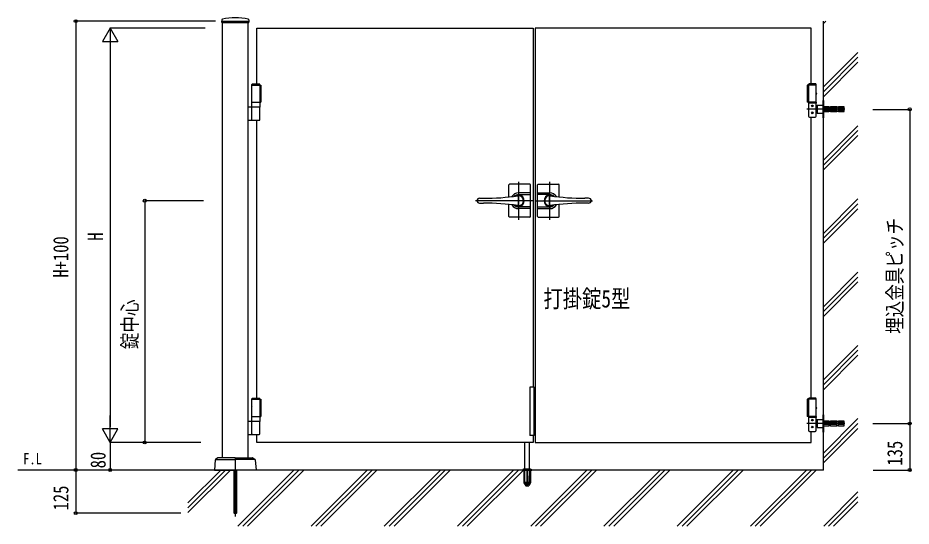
# Model space of a CAD drawing. Units: millimetres, scale not verified. Extents: x -4208 to 4205, y -2972 to 2970.
# Drawn here: x -1500 to 1087, y -190 to 1282 of the extents above; entities that cross this region are included whole.
import ezdxf
from ezdxf.enums import TextEntityAlignment as Align

# ---------------------------------------------------------------- set-up
doc = ezdxf.new("R2010")
doc.units = ezdxf.units.MM
doc.header["$LTSCALE"] = 10
for name, color, linetype in [('0-1_USER1', 3, 'Continuous'), ('0-2_YKK_12', 2, 'Continuous'), ('0-3_YKK_13', 4, 'Continuous'), ('0-4_YKK_A1', 4, 'Continuous'), ('0-5_YKK_D', 6, 'Continuous'), ('0-7_YSS_K', 3, 'Continuous')]:
    doc.layers.add(name, color=color, linetype=linetype)
doc.styles.add('ＭＳ ゴシック', font='')
doc.styles.get('ＭＳ ゴシック').set_extended_font_data('MS Gothic')

msp = doc.modelspace()

# ---------------------------------------------------------------- linework, layer by layer
at = {"layer": '0-2_YKK_12'}
for p, q in [((-49.98, 807.33), (-49.98, 697.33)), ((40.02, 807.33), (40.02, 697.33)), ((-7.98, 752.33), (-174.27, 752.33)), ((-1.98, 752.33), (164.31, 752.33))]:
    msp.add_line(p, q, dxfattribs=at)
at = {"layer": '0-3_YKK_13'}
for p, q in [((-77.98, 763.2), (-77.98, 797.83)), ((-16.98, 799.83), (-75.98, 799.83)), ((-14.98, 706.83), (-14.98, 797.83)), ((5.02, 706.83), (5.02, 797.83)), ((7.02, 799.83), (66.02, 799.83)), ((68.02, 763.2), (68.02, 797.83)), ((-163.04, 759.33), (-151.49, 759.33)), ((-14.98, 775.33), (-49.98, 775.33)), ((-49.98, 770.12), (-14.98, 770.12)), ((-49.98, 736.33), (-49.98, 768.33)), ((5.02, 775.33), (40.02, 775.33)), ((40.02, 770.12), (5.02, 770.12)), ((40.02, 736.33), (40.02, 768.33)), ((153.08, 759.33), (141.53, 759.33)), ((-163.04, 745.33), (-151.49, 745.33)), ((-77.98, 706.83), (-77.98, 741.46)), ((-14.98, 734.54), (-49.98, 734.54)), ((-14.98, 729.33), (-49.98, 729.33)), ((5.02, 734.54), (40.02, 734.54)), ((5.02, 729.33), (40.02, 729.33)), ((68.02, 706.83), (68.02, 741.46)), ((153.08, 745.33), (141.53, 745.33)), ((-16.98, 704.83), (-75.98, 704.83)), ((7.02, 704.83), (66.02, 704.83))]:
    msp.add_line(p, q, dxfattribs=at)
for centre, radius, start, end in [((-75.98, 797.83), 2, 90, 180), ((-16.98, 797.83), 2, 0, 90), ((7.02, 797.83), 2, 90, 180), ((66.02, 797.83), 2, 0, 90), ((-163.04, 751.33), 8, 90, 172.81924), ((-163.04, 753.33), 8, 187.18076, 270), ((-151.49, 1459.33), 700, 270, 278.17052), ((-49.98, 752.33), 23, 90, 149.15834), ((-49.98, 752.33), 17.79, 90, 134.51437), ((-49.98, 752.33), 16.3, 233.10284, 126.89716), ((-49.98, 752.33), 14.25, 261.82948, 98.17052), ((40.02, 752.33), 16.3, 53.10284, 306.89716), ((40.02, 752.33), 14.25, 81.82948, 278.17052), ((40.02, 752.33), 23, 30.84166, 90), ((40.02, 752.33), 17.79, 45.48563, 90), ((141.53, 1459.33), 700, 261.82948, 270), ((153.08, 751.33), 8, 7.18076, 90), ((153.08, 753.33), 8, 270, 352.81924), ((-151.49, 45.33), 700, 81.82948, 90), ((-49.98, 752.33), 23, 210.84166, 270), ((-49.98, 752.33), 17.79, 225.48563, 270), ((40.02, 752.33), 23, 270, 329.15834), ((40.02, 752.33), 17.79, 270, 314.51437), ((141.53, 45.33), 700, 90, 98.17052), ((-75.98, 706.83), 2, 180, 270), ((-16.98, 706.83), 2, 270, 0), ((7.02, 706.83), 2, 180, 270), ((66.02, 706.83), 2, 270, 0)]:
    msp.add_arc(centre, radius, start, end, dxfattribs=at)
at = {"layer": '0-4_YKK_A1'}
for p, q in [((-909.73, 1276.02), (-910.08, 1269.36)), ((-909.58, 1268.83), (-831.38, 1268.83)), ((-907.98, 1272.33), (-907.98, 1268.83)), ((-907.98, 7.33), (-907.98, 1268.83)), ((-832.98, 7.33), (-832.98, 1268.83)), ((-831.23, 1276.02), (-830.88, 1269.36)), ((-807.98, 1090.33), (-807.98, 1252.33)), ((798.02, 1090.33), (798.02, 1252.33)), ((-822.48, 1088.33), (-799.48, 1088.33)), ((-822.48, 1087.33), (-796.48, 1087.33)), ((-821.33, 1090.33), (-800.63, 1090.33)), ((-799.48, 1088.33), (-800.63, 1090.33)), ((-799.48, 1088.33), (-799.48, 1023.33)), ((-796.48, 1087.33), (-796.48, 1037.33)), ((812.52, 1087.33), (786.52, 1087.33)), ((786.52, 1087.33), (786.52, 1037.33)), ((789.52, 1088.33), (790.67, 1090.33)), ((789.52, 1088.33), (789.52, 1037.33)), ((812.52, 1088.33), (789.52, 1088.33)), ((811.37, 1090.33), (790.67, 1090.33)), ((-822.48, 1037.33), (-796.48, 1037.33)), ((812.52, 1037.33), (786.52, 1037.33)), ((812.52, 1037.33), (789.52, 1037.33)), ((789.52, 1037.33), (789.52, 1034.33)), ((798.02, 1037.33), (812.52, 1037.33)), ((812.52, 1037.33), (812.52, 1034.33)), ((-800.98, 1023.33), (-832.98, 1023.33)), ((-799.48, 1023.33), (-822.48, 1023.33)), ((-822.48, 986.83), (-822.48, 1021.83)), ((-799.48, 986.83), (-799.48, 1021.83)), ((895.02, 1017.33), (785.02, 1017.33)), ((790.02, 1034.33), (790.02, 997.33)), ((812.02, 997.33), (812.02, 1034.33)), ((849.02, 1024.08), (833.02, 1024.08)), ((849.02, 1019.88), (833.02, 1019.88)), ((833.02, 1014.78), (849.02, 1014.78)), ((833.02, 1010.58), (849.02, 1010.58)), ((849.02, 1024.08), (849.02, 1010.58)), ((854.02, 1023.33), (849.02, 1023.33)), ((849.02, 1011.33), (854.02, 1011.33)), ((854.02, 1010.58), (854.02, 1024.08)), ((872.02, 1024.08), (854.02, 1024.08)), ((872.02, 1019.88), (854.02, 1019.88)), ((854.02, 1014.78), (872.02, 1014.78)), ((854.02, 1010.58), (872.02, 1010.58)), ((872.02, 1010.58), (872.02, 1024.08)), ((877.02, 1023.33), (872.02, 1023.33)), ((872.02, 1011.33), (877.02, 1011.33)), ((877.02, 1010.58), (877.02, 1024.08)), ((893.02, 1019.88), (877.02, 1019.88)), ((877.02, 1014.78), (893.02, 1014.78)), ((877.02, 1010.58), (893.02, 1010.58)), ((-832.98, 985.33), (-800.98, 985.33)), ((-807.98, 180.33), (-807.98, 985.33)), ((798.02, 180.33), (798.02, 994.33)), ((-4.98, 72.33), (-4.98, 212.33)), ((-822.48, 178.33), (-799.48, 178.33)), ((-822.48, 177.33), (-796.48, 177.33)), ((-821.33, 180.33), (-800.63, 180.33)), ((-799.48, 178.33), (-800.63, 180.33)), ((-799.48, 178.33), (-799.48, 113.33)), ((-796.48, 177.33), (-796.48, 127.33)), ((812.52, 177.33), (786.52, 177.33)), ((786.52, 177.33), (786.52, 127.33)), ((789.52, 178.33), (790.67, 180.33)), ((789.52, 178.33), (789.52, 127.33)), ((812.52, 178.33), (789.52, 178.33)), ((811.37, 180.33), (790.67, 180.33)), ((-800.98, 113.33), (-832.98, 113.33)), ((-822.48, 127.33), (-796.48, 127.33)), ((-799.48, 113.33), (-822.48, 113.33)), ((-822.48, 76.83), (-822.48, 111.83)), ((-799.48, 76.83), (-799.48, 111.83)), ((895.02, 107.33), (785.02, 107.33)), ((812.52, 127.33), (786.52, 127.33)), ((812.52, 127.33), (789.52, 127.33)), ((789.52, 127.33), (789.52, 124.33)), ((790.02, 124.33), (790.02, 87.33)), ((798.02, 127.33), (812.52, 127.33)), ((812.02, 87.33), (812.02, 124.33)), ((812.52, 127.33), (812.52, 124.33)), ((849.02, 114.08), (833.02, 114.08)), ((849.02, 109.88), (833.02, 109.88)), ((833.02, 104.78), (849.02, 104.78)), ((849.02, 114.08), (849.02, 100.58)), ((854.02, 113.33), (849.02, 113.33)), ((854.02, 100.58), (854.02, 114.08)), ((872.02, 114.08), (854.02, 114.08)), ((872.02, 109.88), (854.02, 109.88)), ((854.02, 104.78), (872.02, 104.78)), ((872.02, 100.58), (872.02, 114.08)), ((877.02, 113.33), (872.02, 113.33)), ((877.02, 100.58), (877.02, 114.08)), ((893.02, 109.88), (877.02, 109.88)), ((877.02, 104.78), (893.02, 104.78)), ((833.02, 100.58), (849.02, 100.58)), ((849.02, 101.33), (854.02, 101.33)), ((854.02, 100.58), (872.02, 100.58)), ((872.02, 101.33), (877.02, 101.33)), ((877.02, 100.58), (893.02, 100.58)), ((-832.98, 75.33), (-800.98, 75.33)), ((-31.48, -24.67), (-31.48, 52.33)), ((-18.48, -24.67), (-18.48, 52.33)), ((-4.98, 72.33), (-16.98, 72.33)), ((-928.42, 1.82), (-930.48, -27.67)), ((-920.73, 7.17), (-927.95, 2.6)), ((-927.24, 2.33), (-870.48, 2.33)), ((-870.98, 7.33), (-920.19, 7.33)), ((-870.48, 6.83), (-870.48, -27.17)), ((-870.48, 6.83), (-870.48, -27.17)), ((-813.72, 2.33), (-870.48, 2.33)), ((-869.98, 7.33), (-820.77, 7.33)), ((-820.24, 7.17), (-813.01, 2.6)), ((-812.54, 1.82), (-810.48, -27.67)), ((-33.98, -24.67), (-37.32, -25.89)), ((-33.98, -24.67), (-15.98, -24.67)), ((-32.81, -24.67), (-32.31, -25.17)), ((-31.98, -62.73), (-32.31, -25.17)), ((-32.31, -25.17), (-17.65, -25.17)), ((-18.48, -24.67), (-18.48, -63.47)), ((-17.98, -62.73), (-17.65, -25.17)), ((-17.15, -24.67), (-17.65, -25.17)), ((-15.98, -24.67), (-12.64, -25.89)), ((833.02, -27.67), (-1500.45, -27.67)), ((-930.48, -27.67), (-870.98, -27.67)), ((-874.48, -27.67), (-874.48, -151.67)), ((-873.94, -27.67), (-873.94, -152.21)), ((-870.48, -27.67), (-870.48, -162.67)), ((-810.48, -27.67), (-869.98, -27.67)), ((-867.02, -27.67), (-867.02, -152.21)), ((-866.48, -151.67), (-866.48, -27.67)), ((-37.98, -26.83), (-37.98, -27.67)), ((-37.98, -27.67), (-11.98, -27.67)), ((-37.69, -26.13), (-12.27, -26.13)), ((-34.23, -27.67), (-34.23, -64.7)), ((-33.67, -27.67), (-33.67, -65.67)), ((-25.98, -27.67), (-25.98, -65.67)), ((-23.98, -27.67), (-23.98, -65.67)), ((-16.29, -27.67), (-16.29, -65.67)), ((-15.73, -27.67), (-15.73, -64.7)), ((-11.98, -26.83), (-11.98, -27.67)), ((-34.23, -64.7), (-29.34, -73.17)), ((-33.67, -65.67), (-25.98, -65.67)), ((-31.43, -63.79), (-31.43, -63.47)), ((-31.43, -63.79), (-18.53, -63.79)), ((-28.47, -73.67), (-21.49, -73.67)), ((-25.98, -64.7), (-23.98, -64.7)), ((-23.98, -65.67), (-16.29, -65.67)), ((-15.73, -64.7), (-20.62, -73.17)), ((-18.53, -63.47), (-18.53, -63.79)), ((-866.48, -151.67), (-874.48, -151.67)), ((-874.48, -151.67), (-873.48, -152.67)), ((-873.48, -152.67), (-867.48, -152.67)), ((-866.48, -151.67), (-867.48, -152.67))]:
    msp.add_line(p, q, dxfattribs=at)
for points in [[(-907.98, 1272.33), (-832.98, 1272.33), (-832.98, 1268.83)], [(-807.98, 1252.33), (-7.98, 1252.33), (-7.98, 212.33)], [(798.02, 1252.33), (-1.98, 1252.33), (-1.98, 52.33), (798.02, 52.33), (798.02, 84.33)], [(-822.48, 1023.33), (-822.48, 1088.33), (-821.33, 1090.33)], [(812.52, 1037.33), (812.52, 1088.33), (811.37, 1090.33)], [(812.52, 1034.33), (798.02, 1034.33), (789.52, 1034.33)], [(893.02, 1010.58), (893.02, 1024.08), (877.02, 1024.08)], [(793.02, 994.33), (798.02, 994.33), (809.02, 994.33)], [(-4.98, 212.33), (-16.98, 212.33), (-16.98, 72.33)], [(-822.48, 113.33), (-822.48, 178.33), (-821.33, 180.33)], [(812.52, 127.33), (812.52, 178.33), (811.37, 180.33)], [(812.52, 124.33), (798.02, 124.33), (789.52, 124.33)], [(893.02, 100.58), (893.02, 114.08), (877.02, 114.08)], [(793.02, 84.33), (798.02, 84.33), (809.02, 84.33)], [(-7.98, 72.33), (-7.98, 52.33), (-807.98, 52.33), (-807.98, 75.33)], [(-18.48, -63.47), (-31.48, -63.47), (-31.48, -24.67)]]:
    msp.add_lwpolyline(points, dxfattribs=at)
for points in [[(832.02, 1042.33), (833.02, 1042.33), (833.02, 992.33), (832.02, 992.33)], [(815.02, 1027.83), (815.02, 1005.83), (832.02, 1005.83), (832.02, 1027.83)], [(832.02, 132.33), (833.02, 132.33), (833.02, 82.33), (832.02, 82.33)], [(815.02, 117.83), (815.02, 95.83), (832.02, 95.83), (832.02, 117.83)]]:
    msp.add_lwpolyline(points, close=True, dxfattribs=at)
for centre, radius in [((801.02, 1026.83), 2.5), ((801.02, 1006.83), 2.5), ((801.02, 1026.83), 2.05), ((801.02, 1006.83), 2.05), ((801.02, 116.83), 2.5), ((801.02, 116.83), 2.05), ((801.02, 96.83), 2.5), ((801.02, 96.83), 2.05)]:
    msp.add_circle(centre, radius, dxfattribs=at)
for centre, radius, start, end in [((-909.58, 1269.33), 0.5, 177, 270), ((-907.73, 1275.91), 2, 99.0011, 177), ((-870.48, 1100.81), 181.02, 78.0228, 101.9772), ((-833.23, 1275.91), 2, 3, 80.9989), ((-831.38, 1269.33), 0.5, 270, 3), ((-820.98, 1021.83), 1.5, 90, 180), ((-800.98, 1021.83), 1.5, 360, 90), ((815.02, 1029.33), 3, 180, 270), ((-820.98, 986.83), 1.5, 180, 270), ((-800.98, 986.83), 1.5, 270, 360), ((793.02, 997.33), 3, 180, 270), ((809.02, 997.33), 3, 270, 0), ((815.02, 1005.33), 3, 90, 180), ((-820.98, 111.83), 1.5, 90, 180), ((-800.98, 111.83), 1.5, 360, 90), ((815.02, 119.33), 3, 180, 270), ((793.02, 87.33), 3, 180, 270), ((809.02, 87.33), 3, 270, 0), ((815.02, 95.33), 3, 90, 180), ((-820.98, 76.83), 1.5, 180, 270), ((-800.98, 76.83), 1.5, 270, 360), ((-927.42, 1.76), 1, 122.32299, 176), ((-920.19, 6.33), 1, 90, 122.32299), ((-870.98, 6.83), 0.5, 360, 90), ((-869.98, 6.83), 0.5, 90, 180), ((-820.77, 6.33), 1, 57.67701, 90), ((-813.54, 1.76), 1, 4, 57.67701), ((-870.98, -27.17), 0.5, 270, 360), ((-869.98, -27.17), 0.5, 180, 270), ((-36.98, -26.83), 1, 110, 180), ((-12.98, -26.83), 1, 0, 70), ((-24.98, -62.67), 7, 180.5, 359.5), ((-24.98, -60.37), 7.3, 207.94179, 270), ((-28.47, -72.67), 1, 210, 270), ((-24.98, -60.37), 7.3, 270, 332.05821), ((-21.49, -72.67), 1, 270, 330)]:
    msp.add_arc(centre, radius, start, end, dxfattribs=at)
for centre, start_param, end_param in [((-820.4, 1062.33), 0.69499, 2.4466027), ((810.44, 1062.33), 3.8365826, 5.5881953), ((-820.4, 152.33), 0.69499, 2.4466027), ((810.44, 152.33), 3.8365826, 5.5881953)]:
    msp.add_ellipse(centre, major_axis=(0, 3.5), ratio=0.927913, start_param=start_param, end_param=end_param, dxfattribs=at)
at = {"layer": '0-5_YKK_D'}
for p, q in [((-927.98, 1272.33), (-1334, 1272.33)), ((-1333, 1272.33), (-1333, -27.67)), ((-1233, 1252.33), (-1255.5, 1213.36)), ((-957.98, 1252.33), (-1234, 1252.33)), ((-1233, 1252.33), (-1210.5, 1213.36)), ((-1233, 1252.33), (-1233, 1174.39)), ((-1255.5, 1213.36), (-1210.5, 1213.36)), ((-1233, 1207.33), (-1233, 97.33)), ((976.57, 1016.88), (1084.02, 1016.88)), ((1083.02, 1016.88), (1083.02, 106.88)), ((-963.06, 752.33), (-1134, 752.33)), ((-1133, 752.33), (-1133, 52.33)), ((-1233, 52.33), (-1233, 130.27)), ((976.57, 106.88), (1084.02, 106.88)), ((976.57, 106.88), (1084.02, 106.88)), ((1083.02, 106.88), (1083.02, -27.67)), ((-1233, 52.33), (-1255.5, 91.3)), ((-1210.5, 91.3), (-1255.5, 91.3)), ((-1233, 52.33), (-1210.5, 91.3)), ((-970.47, 52.33), (-1234, 52.33)), ((-970.47, 52.33), (-1234, 52.33)), ((-1233, 52.33), (-1233, -27.67)), ((-970.47, 52.33), (-1134, 52.33)), ((-1057.62, -27.67), (-1334, -27.67)), ((-970.47, -27.67), (-1333.82, -27.67)), ((-1332.82, -27.67), (-1332.82, -152.67)), ((-1227.98, -27.67), (-1234, -27.67)), ((977, -27.67), (1084.02, -27.67)), ((-1027.98, -152.67), (-1333.82, -152.67))]:
    msp.add_line(p, q, dxfattribs=at)
for centre in [(-1333, 1272.33), (1083.02, 1016.88), (-1133, 752.33), (1083.02, 106.88), (1083.02, 106.88), (-1133, 52.33), (-1333, -27.67), (-1233, -27.67), (1083.02, -27.67), (-1332.82, -152.67)]:
    msp.add_circle(centre, 4.25, dxfattribs=at)
at = {"layer": '0-7_YSS_K'}
for p, q in [((833.02, -27.67), (833.02, 1272.33)), ((833.02, -27.67), (833.02, 1272.33)), ((833.02, 1265.59), (839.76, 1272.33)), ((833.02, 1081.75), (933.02, 1181.75)), ((833.02, 1067.6), (933.02, 1167.6)), ((833.02, 1053.46), (933.02, 1153.46)), ((833.02, 869.61), (933.02, 969.61)), ((833.02, 855.47), (933.02, 955.47)), ((833.02, 841.33), (933.02, 941.33)), ((833.02, 657.48), (933.02, 757.48)), ((833.02, 643.34), (933.02, 743.34)), ((833.02, 629.2), (933.02, 729.2)), ((833.02, 445.35), (933.02, 545.35)), ((833.02, 431.21), (933.02, 531.21)), ((833.02, 417.06), (933.02, 517.06)), ((833.02, 233.22), (933.02, 333.22)), ((833.02, 219.07), (933.02, 319.07)), ((833.02, 204.93), (933.02, 304.93)), ((833.02, 21.09), (933.02, 121.09)), ((833.02, 6.94), (933.02, 106.94)), ((833.02, -7.2), (933.02, 92.8)), ((833.02, -27.67), (-1007.98, -27.67)), ((-1007.98, -122.86), (-912.79, -27.67)), ((-1007.98, -137), (-898.65, -27.67)), ((-1007.98, -151.14), (-884.51, -27.67)), ((-863.16, -190.17), (-700.66, -27.67)), ((-849.02, -190.17), (-686.52, -27.67)), ((-834.88, -190.17), (-672.38, -27.67)), ((-651.03, -190.17), (-488.53, -27.67)), ((-636.89, -190.17), (-474.39, -27.67)), ((-622.74, -190.17), (-460.24, -27.67)), ((-438.9, -190.17), (-276.4, -27.67)), ((-424.75, -190.17), (-262.25, -27.67)), ((-410.61, -190.17), (-248.11, -27.67)), ((-226.76, -190.17), (-64.26, -27.67)), ((-212.62, -190.17), (-50.12, -27.67)), ((-198.48, -190.17), (-35.98, -27.67)), ((833.02, -27.67), (-182.98, -27.67)), ((-14.63, -190.17), (147.87, -27.67)), ((-0.49, -190.17), (162.01, -27.67)), ((13.65, -190.17), (176.15, -27.67)), ((197.5, -190.17), (360, -27.67)), ((211.64, -190.17), (374.14, -27.67)), ((225.78, -190.17), (388.28, -27.67)), ((409.63, -190.17), (572.13, -27.67)), ((423.77, -190.17), (586.27, -27.67)), ((437.92, -190.17), (600.42, -27.67)), ((621.76, -190.17), (784.26, -27.67)), ((635.91, -190.17), (798.41, -27.67)), ((650.05, -190.17), (812.55, -27.67)), ((833.9, -190.17), (933.02, -91.05)), ((848.04, -190.17), (933.02, -105.19)), ((862.18, -190.17), (933.02, -119.33))]:
    msp.add_line(p, q, dxfattribs=at)

# ---------------------------------------------------------------- texts
at = {"layer": '0-1_USER1', "style": 'ＭＳ ゴシック', "width": 0.8}
for s, height, p in [('打掛錠5型', 51.32, (21.97, 427.62)), ('F.L', 32.99, (-1484.88, -21.24))]:
    msp.add_text(s, height=height, dxfattribs=at).set_placement(p, align=Align.BOTTOM_LEFT)
at = {"layer": '0-5_YKK_D', "style": 'ＭＳ ゴシック', "width": 0.8}
for s, p in [('埋込金具ピッチ', (1075.02, 366.68)), ('H', (-1241, 636.33)), ('H+100', (-1341, 529.53)), ('錠中心', (-1141, 322.33)), ('135', (1075.02, -14.8)), ('80', (-1233, -22.87)), ('125', (-1340.82, -144.57))]:
    msp.add_text(s, height=43.99, rotation=90, dxfattribs=at).set_placement(p, align=Align.BOTTOM_LEFT)

doc.saveas('drawing.dxf')
